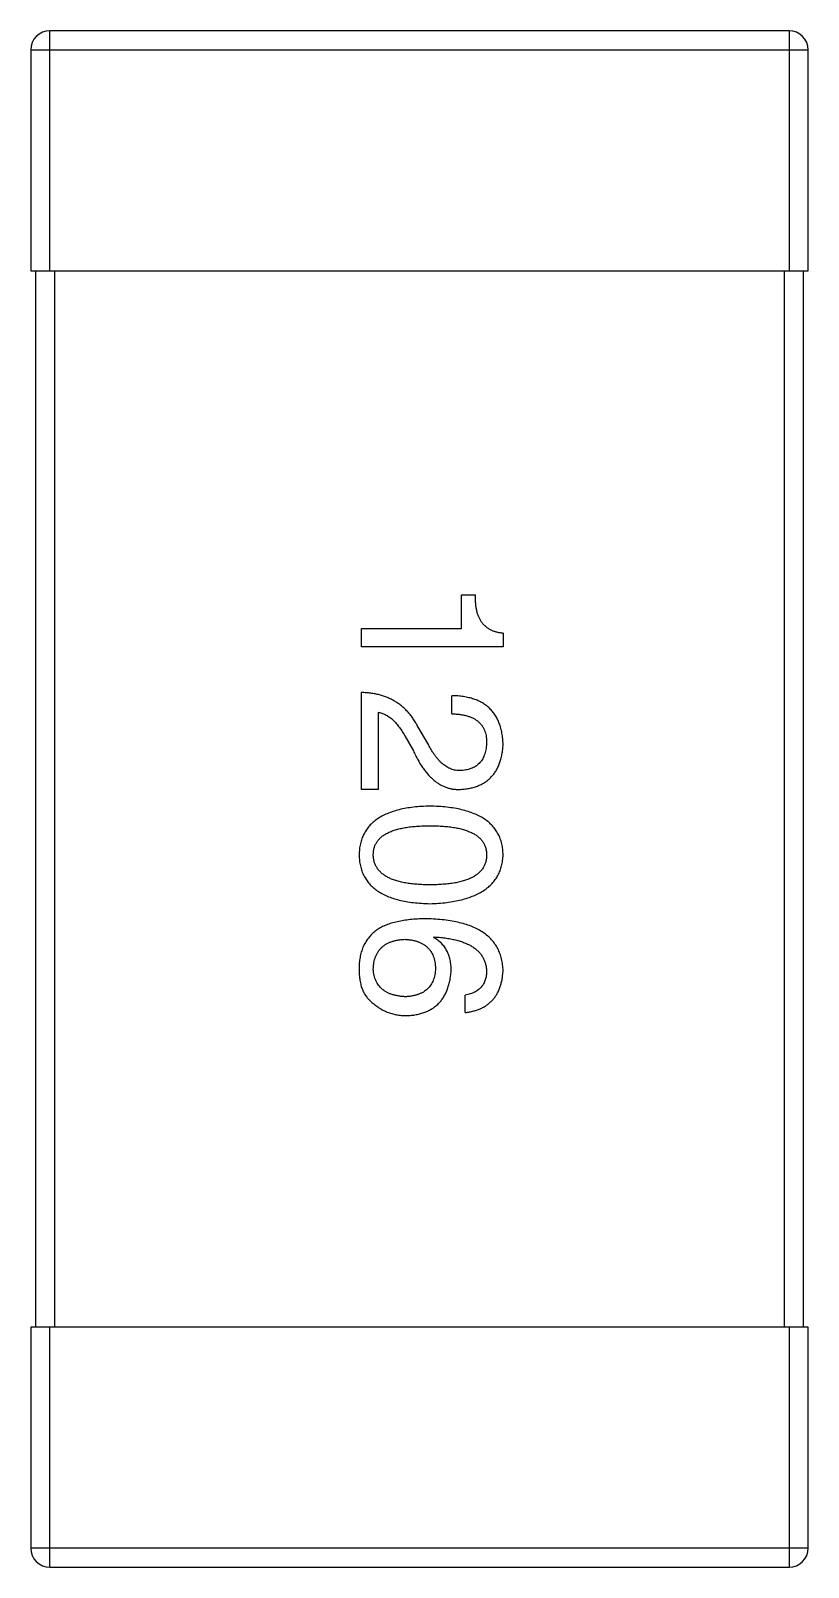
# Model space of a CAD drawing. Header units: inches. Extents: x -190 to 160, y -110 to 38.
# Drawn here: x 61.515 to 63.135, y -38.25 to -35.05 of the extents above; entities that cross this region are included whole.
import ezdxf

# ---------------------------------------------------------------- set-up
doc = ezdxf.new("R2010")
doc.units = ezdxf.units.IN
doc.header["$LTSCALE"] = 1.21
doc.header["$MEASUREMENT"] = 0
doc.layers.get('0').update_dxf_attribs({"linetype": 'CONTINUOUS'})

msp = doc.modelspace()

# ---------------------------------------------------------------- linework, layer by layer
at = {"color": 7, "linetype": 'Continuous'}
for p, q in [((61.5549, -35.5504), (61.5549, -35.0504)), ((63.0949, -35.0504), (61.5549, -35.0504)), ((63.0949, -35.0504), (63.0949, -35.5504)), ((61.5149, -35.0904), (61.5149, -35.5504)), ((61.5149, -35.0904), (63.1349, -35.0904)), ((63.1349, -35.5504), (63.1349, -35.0904)), ((61.5149, -35.5504), (63.1349, -35.5504)), ((61.5249, -35.5504), (61.5249, -37.7504)), ((61.5649, -37.7504), (61.5649, -35.5504)), ((63.0849, -35.5504), (63.0849, -37.7504)), ((63.1249, -37.7504), (63.1249, -35.5504)), ((62.4123, -36.2956), (62.4123, -36.2251)), ((62.4123, -36.2251), (62.4418, -36.2251)), ((62.2041, -36.3333), (62.2041, -36.2956)), ((62.2041, -36.2956), (62.4123, -36.2956)), ((62.4991, -36.3054), (62.4991, -36.3333)), ((62.4991, -36.3333), (62.2041, -36.3333)), ((62.2041, -36.6304), (62.2041, -36.4287)), ((62.3926, -36.473), (62.3926, -36.4353)), ((62.2385, -36.4697), (62.2385, -36.6304)), ((62.3434, -36.5369), (62.3204, -36.4976)), ((62.2942, -36.5189), (62.3123, -36.5501)), ((62.2385, -36.6304), (62.2041, -36.6304)), ((62.3549, -36.9393), (62.3565, -36.9377)), ((62.4204, -37.095), (62.4204, -37.059)), ((61.5149, -37.7504), (61.5149, -38.2104)), ((63.1349, -37.7504), (61.5149, -37.7504)), ((61.5549, -38.2504), (61.5549, -37.7504)), ((63.0949, -37.7504), (63.0949, -38.2504)), ((63.1349, -38.2104), (63.1349, -37.7504)), ((63.1349, -38.2104), (61.5149, -38.2104)), ((61.5549, -38.2504), (63.0949, -38.2504))]:
    msp.add_line(p, q, dxfattribs=at)
for centre, start, end in [((61.5549, -35.0904), 90, 180), ((63.0949, -35.0904), 0, 90), ((61.5549, -38.2104), 180, 270), ((63.0949, -38.2104), 270, 0)]:
    msp.add_arc(centre, 0.04, start, end, dxfattribs=at)
for points, knots in [([(62.4991, -36.3054), (62.4967, -36.3051), (62.4919, -36.3045), (62.485, -36.3029), (62.4787, -36.3008), (62.4728, -36.2981), (62.4674, -36.2949), (62.4626, -36.2911), (62.4581, -36.2869), (62.4543, -36.2821), (62.451, -36.2768), (62.4482, -36.2709), (62.4458, -36.2646), (62.444, -36.2577), (62.4427, -36.2503), (62.4419, -36.2423), (62.4415, -36.2339), (62.4417, -36.2281), (62.4418, -36.2251)], [0, 0, 0, 0, 0.066659, 0.129311, 0.18962, 0.247164, 0.30314, 0.357527, 0.411867, 0.466926, 0.523012, 0.580527, 0.641561, 0.705268, 0.772282, 0.84407, 0.919338, 1, 1, 1, 1]), ([(62.3204, -36.4976), (62.3189, -36.4949), (62.3159, -36.4895), (62.3109, -36.4818), (62.3055, -36.4747), (62.2997, -36.4681), (62.2937, -36.4619), (62.2872, -36.4564), (62.2805, -36.4512), (62.2734, -36.4467), (62.2659, -36.4426), (62.2581, -36.4391), (62.2499, -36.436), (62.2414, -36.4336), (62.2325, -36.4315), (62.2234, -36.4301), (62.2138, -36.4291), (62.2074, -36.4289), (62.2041, -36.4287)], [0, 0, 0, 0, 0.065828, 0.130094, 0.192451, 0.254037, 0.313974, 0.373757, 0.433048, 0.492243, 0.551902, 0.611758, 0.672678, 0.734814, 0.798569, 0.863693, 0.930488, 1, 1, 1, 1]), ([(62.4991, -36.5369), (62.4989, -36.5329), (62.4986, -36.525), (62.4969, -36.5136), (62.4946, -36.503), (62.4914, -36.4932), (62.4875, -36.4841), (62.4828, -36.4758), (62.4773, -36.4682), (62.471, -36.4614), (62.4639, -36.4554), (62.456, -36.4502), (62.4473, -36.4457), (62.4379, -36.4421), (62.4277, -36.4392), (62.4167, -36.4371), (62.4049, -36.4357), (62.3968, -36.4354), (62.3926, -36.4353)], [0, 0, 0, 0, 0.07282, 0.141057, 0.2062, 0.267672, 0.326735, 0.383519, 0.439188, 0.494454, 0.549628, 0.605958, 0.66397, 0.72402, 0.787502, 0.854127, 0.925065, 1, 1, 1, 1]), ([(62.2385, -36.4697), (62.2411, -36.4702), (62.2463, -36.4713), (62.2539, -36.4746), (62.2612, -36.4789), (62.2683, -36.4845), (62.2752, -36.4913), (62.2818, -36.4994), (62.2883, -36.5086), (62.2922, -36.5154), (62.2942, -36.5189)], [0, 0, 0, 0, 0.103034, 0.208166, 0.318255, 0.434664, 0.559728, 0.695394, 0.841708, 1, 1, 1, 1]), ([(62.3926, -36.473), (62.3955, -36.4731), (62.4011, -36.4733), (62.4093, -36.4742), (62.417, -36.4754), (62.424, -36.4772), (62.4305, -36.4794), (62.4365, -36.4819), (62.4419, -36.485), (62.4467, -36.4885), (62.451, -36.4924), (62.4547, -36.4968), (62.4578, -36.5016), (62.4604, -36.5068), (62.4623, -36.5125), (62.4637, -36.5186), (62.4645, -36.5252), (62.4647, -36.5297), (62.4647, -36.532)], [0, 0, 0, 0, 0.082594, 0.15978, 0.232961, 0.301462, 0.365595, 0.426678, 0.484662, 0.540809, 0.595146, 0.648401, 0.702272, 0.757102, 0.813447, 0.872233, 0.934055, 1, 1, 1, 1]), ([(62.4123, -36.591), (62.4106, -36.5911), (62.4074, -36.5913), (62.4026, -36.591), (62.3978, -36.5902), (62.3931, -36.589), (62.3886, -36.5872), (62.3841, -36.585), (62.3796, -36.5823), (62.3753, -36.5791), (62.371, -36.5756), (62.3668, -36.5714), (62.3627, -36.5668), (62.3586, -36.5618), (62.3547, -36.5562), (62.3508, -36.5503), (62.347, -36.5438), (62.3446, -36.5393), (62.3434, -36.5369)], [0, 0, 0, 0, 0.052237, 0.103888, 0.155485, 0.207395, 0.259864, 0.31356, 0.369176, 0.4266, 0.486836, 0.550048, 0.61567, 0.685271, 0.75824, 0.834614, 0.915635, 1, 1, 1, 1]), ([(62.4106, -36.6304), (62.414, -36.6301), (62.4206, -36.6296), (62.4302, -36.628), (62.4391, -36.6258), (62.4475, -36.6228), (62.4552, -36.6193), (62.4623, -36.6151), (62.4688, -36.6102), (62.4747, -36.6047), (62.4799, -36.5984), (62.4846, -36.5916), (62.4886, -36.5841), (62.492, -36.5759), (62.4947, -36.5671), (62.4969, -36.5576), (62.4984, -36.5475), (62.4989, -36.5405), (62.4991, -36.5369)], [0, 0, 0, 0, 0.070688, 0.137741, 0.201612, 0.262778, 0.321223, 0.378455, 0.434411, 0.490146, 0.546362, 0.603392, 0.662208, 0.723401, 0.787372, 0.85442, 0.925153, 1, 1, 1, 1]), ([(62.4647, -36.532), (62.4646, -36.5343), (62.4643, -36.5387), (62.4637, -36.545), (62.4624, -36.551), (62.461, -36.5566), (62.459, -36.5617), (62.4567, -36.5665), (62.4539, -36.5707), (62.4509, -36.5747), (62.4473, -36.5781), (62.4435, -36.5813), (62.4392, -36.584), (62.4346, -36.5862), (62.4295, -36.588), (62.4241, -36.5895), (62.4183, -36.5905), (62.4143, -36.5909), (62.4123, -36.591)], [0, 0, 0, 0, 0.076112, 0.148436, 0.216883, 0.281466, 0.34298, 0.402356, 0.459881, 0.51546, 0.571111, 0.62658, 0.683162, 0.741007, 0.801404, 0.863825, 0.930544, 1, 1, 1, 1]), ([(62.3123, -36.5501), (62.3138, -36.5535), (62.3169, -36.5601), (62.3219, -36.5695), (62.327, -36.5783), (62.3324, -36.5864), (62.3379, -36.5938), (62.3436, -36.6005), (62.3495, -36.6066), (62.3556, -36.6119), (62.3618, -36.6167), (62.3683, -36.6207), (62.3749, -36.624), (62.3817, -36.6268), (62.3887, -36.6287), (62.3958, -36.63), (62.4032, -36.6306), (62.4081, -36.6305), (62.4106, -36.6304)], [0, 0, 0, 0, 0.082731, 0.161257, 0.236138, 0.307554, 0.375712, 0.440848, 0.502916, 0.562567, 0.619798, 0.675716, 0.73039, 0.78386, 0.837315, 0.890547, 0.944917, 1, 1, 1, 1]), ([(62.3467, -36.6652), (62.3408, -36.6654), (62.3293, -36.6658), (62.3128, -36.6673), (62.2973, -36.6695), (62.283, -36.6725), (62.2698, -36.6763), (62.2577, -36.6808), (62.2467, -36.6859), (62.2369, -36.692), (62.2281, -36.6987), (62.2205, -36.7062), (62.2141, -36.7145), (62.2087, -36.7235), (62.2046, -36.7333), (62.2015, -36.7438), (62.1997, -36.7551), (62.1993, -36.7628), (62.1991, -36.7668)], [0, 0, 0, 0, 0.087693, 0.170223, 0.247496, 0.319826, 0.387768, 0.451403, 0.511459, 0.568358, 0.622671, 0.675251, 0.726739, 0.778422, 0.830759, 0.884394, 0.940865, 1, 1, 1, 1]), ([(62.4991, -36.7668), (62.499, -36.7628), (62.4986, -36.7551), (62.4967, -36.7438), (62.4935, -36.7333), (62.4892, -36.7235), (62.4837, -36.7145), (62.477, -36.7062), (62.4692, -36.6987), (62.4601, -36.692), (62.45, -36.6859), (62.4386, -36.6808), (62.4261, -36.6762), (62.4125, -36.6725), (62.3977, -36.6695), (62.3817, -36.6673), (62.3646, -36.6658), (62.3528, -36.6654), (62.3467, -36.6652)], [0, 0, 0, 0, 0.057911, 0.113262, 0.165956, 0.217443, 0.268511, 0.319665, 0.372, 0.426129, 0.483365, 0.543779, 0.607756, 0.676562, 0.749704, 0.827713, 0.911177, 1, 1, 1, 1]), ([(62.2286, -36.7668), (62.2287, -36.7644), (62.2289, -36.7596), (62.2303, -36.7526), (62.2326, -36.7461), (62.236, -36.7402), (62.2401, -36.7346), (62.2452, -36.7296), (62.2513, -36.7251), (62.2583, -36.7211), (62.2661, -36.7176), (62.2749, -36.7144), (62.2847, -36.712), (62.2953, -36.7098), (62.3068, -36.7082), (62.3193, -36.707), (62.3327, -36.7063), (62.3419, -36.7062), (62.3467, -36.7062)], [0, 0, 0, 0, 0.049766, 0.097012, 0.143225, 0.188786, 0.235079, 0.282962, 0.333687, 0.387747, 0.445963, 0.508657, 0.576545, 0.649868, 0.72822, 0.812712, 0.903543, 1, 1, 1, 1]), ([(62.3467, -36.7062), (62.3514, -36.7062), (62.3607, -36.7063), (62.3741, -36.707), (62.3865, -36.7082), (62.3981, -36.7097), (62.4087, -36.712), (62.4184, -36.7144), (62.4272, -36.7176), (62.4351, -36.7211), (62.4421, -36.7251), (62.4481, -36.7296), (62.4532, -36.7347), (62.4575, -36.7401), (62.4608, -36.7461), (62.4631, -36.7526), (62.4644, -36.7596), (62.4646, -36.7644), (62.4647, -36.7668)], [0, 0, 0, 0, 0.096452, 0.187278, 0.271765, 0.350519, 0.423437, 0.491321, 0.554011, 0.612224, 0.666281, 0.717003, 0.764884, 0.811423, 0.856783, 0.902993, 0.950236, 1, 1, 1, 1]), ([(62.1991, -36.7668), (62.1993, -36.7708), (62.1997, -36.7786), (62.2015, -36.7898), (62.2046, -36.8003), (62.2087, -36.8101), (62.2141, -36.8191), (62.2205, -36.8274), (62.2281, -36.8349), (62.2368, -36.8417), (62.2467, -36.8477), (62.2577, -36.8529), (62.2698, -36.8574), (62.283, -36.8611), (62.2973, -36.8641), (62.3128, -36.8663), (62.3293, -36.8678), (62.3408, -36.8682), (62.3467, -36.8685)], [0, 0, 0, 0, 0.059134, 0.115603, 0.169236, 0.221572, 0.273254, 0.32474, 0.377319, 0.431815, 0.488555, 0.548609, 0.612242, 0.680182, 0.75251, 0.829782, 0.91231, 1, 1, 1, 1]), ([(62.3467, -36.8291), (62.342, -36.8291), (62.3329, -36.829), (62.3197, -36.8282), (62.3073, -36.8271), (62.2959, -36.8254), (62.2854, -36.8232), (62.2757, -36.8205), (62.2669, -36.8174), (62.2591, -36.8138), (62.2521, -36.8096), (62.246, -36.8049), (62.2408, -36.7999), (62.2365, -36.7942), (62.2331, -36.788), (62.2306, -36.7814), (62.2291, -36.7742), (62.2288, -36.7693), (62.2286, -36.7668)], [0, 0, 0, 0, 0.094834, 0.184067, 0.267029, 0.344713, 0.417334, 0.484367, 0.546941, 0.604717, 0.65953, 0.710539, 0.759381, 0.806382, 0.853027, 0.900623, 0.949121, 1, 1, 1, 1]), ([(62.3467, -36.8685), (62.3527, -36.8682), (62.3644, -36.8677), (62.3814, -36.866), (62.3972, -36.8636), (62.4119, -36.8605), (62.4254, -36.8567), (62.4379, -36.8521), (62.4492, -36.8469), (62.4593, -36.8408), (62.4684, -36.8341), (62.4763, -36.8267), (62.483, -36.8185), (62.4886, -36.8095), (62.493, -36.7998), (62.4963, -36.7895), (62.4984, -36.7784), (62.4989, -36.7707), (62.4991, -36.7668)], [0, 0, 0, 0, 0.088475, 0.171606, 0.249595, 0.322626, 0.391327, 0.455765, 0.516374, 0.573675, 0.628522, 0.681161, 0.732559, 0.783563, 0.83504, 0.887639, 0.942585, 1, 1, 1, 1]), ([(62.4647, -36.7668), (62.4646, -36.7693), (62.4644, -36.7742), (62.4631, -36.7814), (62.4608, -36.788), (62.4575, -36.7942), (62.4532, -36.7998), (62.4482, -36.805), (62.4421, -36.8096), (62.4351, -36.8138), (62.4272, -36.8174), (62.4184, -36.8206), (62.4087, -36.8232), (62.3981, -36.8254), (62.3865, -36.8271), (62.3741, -36.8282), (62.3607, -36.829), (62.3514, -36.8291), (62.3467, -36.8291)], [0, 0, 0, 0, 0.050604, 0.098688, 0.145699, 0.191791, 0.238625, 0.286717, 0.337546, 0.391814, 0.449755, 0.512106, 0.579685, 0.652048, 0.730262, 0.814146, 0.904281, 1, 1, 1, 1]), ([(62.2385, -36.9213), (62.2355, -36.9235), (62.2295, -36.9279), (62.2218, -36.9357), (62.2151, -36.9443), (62.2096, -36.9536), (62.2052, -36.9637), (62.202, -36.9746), (62.1998, -36.9862), (62.1994, -36.9942), (62.1991, -36.9983)], [0, 0, 0, 0, 0.125033, 0.246266, 0.36603, 0.485265, 0.606781, 0.732144, 0.862551, 1, 1, 1, 1]), ([(62.3401, -36.9), (62.3348, -36.9), (62.3245, -36.9001), (62.3095, -36.9012), (62.2953, -36.9027), (62.2822, -36.9051), (62.2699, -36.9081), (62.2585, -36.9117), (62.248, -36.916), (62.2416, -36.9196), (62.2385, -36.9213)], [0, 0, 0, 0, 0.151498, 0.29521, 0.430242, 0.557137, 0.677306, 0.790845, 0.898111, 1, 1, 1, 1]), ([(62.4991, -37.0082), (62.4989, -37.0039), (62.4984, -36.9956), (62.4962, -36.9836), (62.4928, -36.9724), (62.4882, -36.962), (62.4824, -36.9523), (62.4753, -36.9435), (62.4672, -36.9355), (62.4577, -36.9284), (62.4471, -36.922), (62.4353, -36.9164), (62.4224, -36.9116), (62.4082, -36.9078), (62.3929, -36.9045), (62.3763, -36.9022), (62.3586, -36.9005), (62.3464, -36.9002), (62.3401, -36.9)], [0, 0, 0, 0, 0.058957, 0.115262, 0.16907, 0.221312, 0.273147, 0.324961, 0.377649, 0.432026, 0.488925, 0.549039, 0.612912, 0.680653, 0.753056, 0.830314, 0.912483, 1, 1, 1, 1]), ([(62.2286, -37.0049), (62.2287, -37.0025), (62.2289, -36.9978), (62.23, -36.9911), (62.2313, -36.9848), (62.2333, -36.9789), (62.2356, -36.9734), (62.2386, -36.9684), (62.2419, -36.9638), (62.2459, -36.9598), (62.2501, -36.956), (62.2551, -36.9528), (62.2604, -36.9499), (62.2662, -36.9476), (62.2725, -36.9457), (62.2793, -36.9442), (62.2866, -36.9431), (62.2916, -36.9427), (62.2942, -36.9426)], [0, 0, 0, 0, 0.070403, 0.137196, 0.200053, 0.260887, 0.31876, 0.37535, 0.430743, 0.485927, 0.541678, 0.598832, 0.657726, 0.719441, 0.783504, 0.851852, 0.923533, 1, 1, 1, 1]), ([(62.2942, -36.9426), (62.2967, -36.9428), (62.3016, -36.9431), (62.3087, -36.9441), (62.3154, -36.9456), (62.3215, -36.9475), (62.3272, -36.9498), (62.3324, -36.9526), (62.3372, -36.9557), (62.3414, -36.9593), (62.3452, -36.9633), (62.3485, -36.9678), (62.3514, -36.9726), (62.3536, -36.978), (62.3555, -36.9837), (62.3569, -36.9898), (62.3579, -36.9964), (62.3581, -37.0009), (62.3582, -37.0032)], [0, 0, 0, 0, 0.076072, 0.148369, 0.216753, 0.281358, 0.342792, 0.401604, 0.458929, 0.514444, 0.569818, 0.625343, 0.681554, 0.739608, 0.800134, 0.863477, 0.929547, 1, 1, 1, 1]), ([(62.3909, -37.0082), (62.3908, -37.0042), (62.3907, -36.9966), (62.389, -36.9856), (62.3861, -36.9755), (62.3822, -36.9663), (62.3771, -36.9581), (62.3708, -36.9508), (62.3634, -36.9444), (62.3577, -36.941), (62.3549, -36.9393)], [0, 0, 0, 0, 0.144617, 0.279572, 0.40596, 0.526097, 0.64389, 0.760003, 0.877724, 1, 1, 1, 1]), ([(62.3565, -36.9377), (62.3607, -36.938), (62.369, -36.9386), (62.3809, -36.9401), (62.3921, -36.942), (62.4024, -36.9444), (62.412, -36.9472), (62.4208, -36.9505), (62.4288, -36.9542), (62.436, -36.9583), (62.4424, -36.9631), (62.448, -36.9681), (62.4529, -36.9737), (62.4568, -36.9797), (62.4601, -36.9862), (62.4624, -36.9931), (62.4641, -37.0005), (62.4645, -37.0056), (62.4647, -37.0082)], [0, 0, 0, 0, 0.089218, 0.173709, 0.252753, 0.326963, 0.397099, 0.462534, 0.524018, 0.582178, 0.637235, 0.689955, 0.741228, 0.791618, 0.841661, 0.892925, 0.945259, 1, 1, 1, 1]), ([(62.1991, -36.9983), (62.1991, -37.0025), (62.1989, -37.0106), (62.1999, -37.0223), (62.2016, -37.0331), (62.2042, -37.0429), (62.2077, -37.0517), (62.2122, -37.0595), (62.2174, -37.0664), (62.2216, -37.0702), (62.2237, -37.0721)], [0, 0, 0, 0, 0.156782, 0.301945, 0.436395, 0.561474, 0.678489, 0.78853, 0.894967, 1, 1, 1, 1]), ([(62.2959, -37.0623), (62.2933, -37.0621), (62.2882, -37.0618), (62.2809, -37.0607), (62.2741, -37.0593), (62.2677, -37.0576), (62.2619, -37.0554), (62.2565, -37.0528), (62.2515, -37.0498), (62.2471, -37.0464), (62.2431, -37.0426), (62.2395, -37.0384), (62.2365, -37.0338), (62.2339, -37.0287), (62.2319, -37.0234), (62.2303, -37.0176), (62.2292, -37.0114), (62.2288, -37.0071), (62.2286, -37.0049)], [0, 0, 0, 0, 0.078863, 0.153308, 0.223539, 0.289857, 0.35341, 0.413572, 0.471721, 0.528235, 0.584279, 0.638781, 0.69466, 0.751251, 0.809198, 0.869697, 0.933318, 1, 1, 1, 1]), ([(62.3582, -37.0032), (62.3581, -37.0055), (62.3578, -37.0099), (62.3569, -37.0163), (62.3556, -37.0222), (62.3538, -37.0278), (62.3514, -37.0329), (62.3487, -37.0377), (62.3455, -37.042), (62.3418, -37.046), (62.3376, -37.0494), (62.3331, -37.0526), (62.328, -37.0552), (62.3224, -37.0575), (62.3164, -37.0592), (62.31, -37.0607), (62.3031, -37.0618), (62.2983, -37.0621), (62.2959, -37.0623)], [0, 0, 0, 0, 0.069884, 0.136529, 0.199638, 0.259844, 0.317774, 0.374356, 0.430026, 0.485148, 0.5409, 0.597889, 0.657472, 0.718614, 0.783613, 0.85129, 0.923712, 1, 1, 1, 1]), ([(62.2975, -37.1016), (62.301, -37.1014), (62.3079, -37.1011), (62.3178, -37.0996), (62.3271, -37.0974), (62.3359, -37.0948), (62.344, -37.0913), (62.3514, -37.0871), (62.3582, -37.0823), (62.3644, -37.0767), (62.3699, -37.0705), (62.3749, -37.0636), (62.3791, -37.056), (62.3828, -37.0477), (62.3859, -37.0388), (62.3882, -37.0292), (62.39, -37.0189), (62.3906, -37.0118), (62.3909, -37.0082)], [0, 0, 0, 0, 0.071527, 0.139094, 0.20346, 0.264939, 0.323904, 0.381383, 0.437591, 0.493343, 0.549401, 0.606085, 0.664838, 0.725424, 0.788712, 0.855452, 0.925772, 1, 1, 1, 1]), ([(62.4647, -37.0082), (62.4646, -37.0116), (62.4644, -37.0181), (62.4622, -37.0272), (62.4588, -37.0354), (62.4539, -37.0424), (62.4475, -37.0483), (62.4397, -37.0531), (62.4306, -37.0567), (62.4239, -37.0582), (62.4204, -37.059)], [0, 0, 0, 0, 0.136586, 0.261496, 0.378089, 0.490612, 0.605522, 0.725767, 0.8561, 1, 1, 1, 1]), ([(62.4204, -37.095), (62.4234, -37.0947), (62.4293, -37.0939), (62.4377, -37.092), (62.4457, -37.0897), (62.453, -37.0867), (62.4599, -37.0832), (62.4661, -37.0791), (62.4719, -37.0745), (62.4771, -37.0693), (62.4818, -37.0636), (62.4859, -37.0573), (62.4895, -37.0504), (62.4925, -37.043), (62.495, -37.0351), (62.497, -37.0266), (62.4983, -37.0176), (62.4989, -37.0113), (62.4991, -37.0082)], [0, 0, 0, 0, 0.06947, 0.136096, 0.199592, 0.260665, 0.319672, 0.377156, 0.433415, 0.489984, 0.546535, 0.604276, 0.663499, 0.725182, 0.788953, 0.855683, 0.926216, 1, 1, 1, 1]), ([(62.2237, -37.0721), (62.2263, -37.0745), (62.2315, -37.0791), (62.2398, -37.0851), (62.2486, -37.0902), (62.2577, -37.0944), (62.2671, -37.0976), (62.2769, -37.1), (62.2871, -37.1013), (62.294, -37.1015), (62.2975, -37.1016)], [0, 0, 0, 0, 0.129393, 0.255335, 0.378531, 0.500878, 0.622934, 0.746191, 0.87096, 1, 1, 1, 1])]:
    msp.add_open_spline(points, degree=3, knots=knots, dxfattribs=at)

doc.saveas('drawing.dxf')
